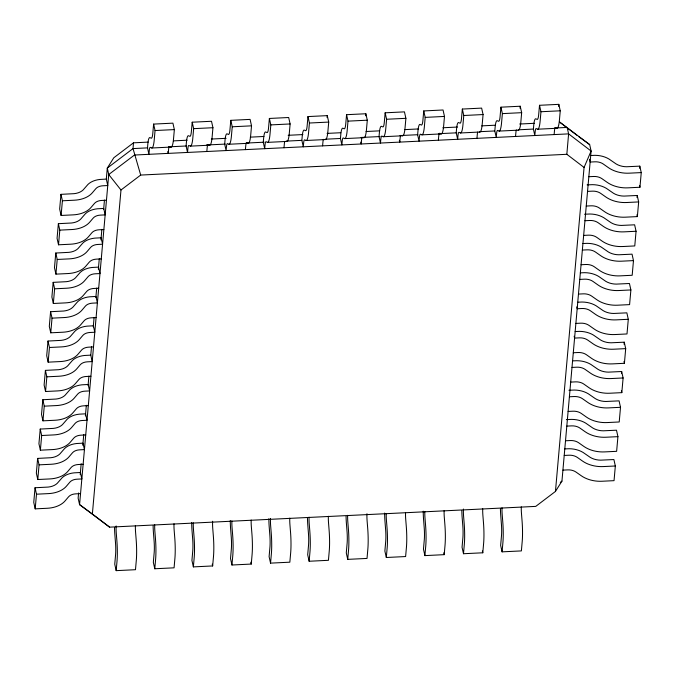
<?xml version="1.0" encoding="UTF-8"?>
<svg xmlns="http://www.w3.org/2000/svg" width="675" height="675" viewBox="0 0 675 675"><rect width="100%" height="100%" fill="white"/><g stroke="black" fill="none" stroke-linecap="round" stroke-linejoin="round"><path stroke-width="1.01" d="M148.222 142.113L133.49 142.83L133.026 148.584L140.695 175.061L120.985 190.004L92.374 514.004L109.603 527.15L535.748 506.385L555.449 491.442L561.946 481.123L591.106 151.04L589.663 144.593L559.634 122.074L576.863 135.211M555.449 491.442L584.069 167.442L566.84 154.297L568.603 133.878L567.16 127.432L554.546 128.047M35.049 487.747L36.484 494.193L48.549 493.602A24.443 16.073 5 0 0 66.403 486.219L69.879 482.136A9.779 6.429 5 0 1 77.017 479.182L81.844 478.946L80.401 472.5L74.098 472.846A19.558 12.867 5 0 0 62.058 477.824L57.24 483.334A14.656 9.644 5 0 1 48.212 487.072L35.049 487.747L33.75 502.411L35.193 508.857L47.25 508.275A24.443 16.073 5 0 0 65.104 500.884L68.58 496.808A9.779 6.429 5 0 1 75.727 493.855L80.544 493.619M37.64 458.401L39.074 464.847L51.14 464.265A24.443 16.073 5 0 0 68.993 456.874L72.47 452.798A9.779 6.429 5 0 1 79.608 449.845L84.434 449.609L82.991 443.163L76.688 443.509A19.558 12.867 5 0 0 64.648 448.487L59.83 453.997A14.656 9.644 5 0 1 50.802 457.726L37.64 458.401L36.34 473.074L37.783 479.52L49.84 478.929A24.443 16.073 5 0 0 67.694 471.547L71.17 467.471A9.779 6.429 5 0 1 78.317 464.518L83.135 464.282M40.23 429.064L41.673 435.51L53.73 434.919A24.443 16.073 5 0 0 71.584 427.537L75.06 423.461A9.779 6.429 5 0 1 82.198 420.5L87.024 420.272L85.582 413.826L79.279 414.163A19.558 12.867 5 0 0 67.238 419.141L62.421 424.659A14.656 9.644 5 0 1 53.401 428.389L40.23 429.064L38.931 443.737L40.373 450.183L52.431 449.592A24.443 16.073 5 0 0 70.284 442.209L73.761 438.126A9.779 6.429 5 0 1 80.907 435.173L85.733 434.936M42.82 399.727L44.263 406.164L56.32 405.582A24.443 16.073 5 0 0 74.174 398.199L77.65 394.116A9.779 6.429 5 0 1 84.797 391.163L89.615 390.926L88.172 384.48L81.869 384.826A19.558 12.867 5 0 0 69.829 389.804L65.011 395.314A14.656 9.644 5 0 1 55.991 399.052L42.82 399.727L41.521 414.391L42.964 420.837L55.021 420.255A24.443 16.073 5 0 0 72.875 412.864L76.359 408.788A9.779 6.429 5 0 1 83.497 405.835L88.324 405.599M45.411 370.381L46.853 376.827L58.911 376.237A24.443 16.073 5 0 0 76.764 368.854L80.241 364.778A9.779 6.429 5 0 1 87.387 361.825L92.205 361.589L90.771 355.143L84.459 355.48A19.558 12.867 5 0 0 72.419 360.467L67.601 365.977A14.656 9.644 5 0 1 58.582 369.706L45.411 370.381L44.111 385.054L45.554 391.5L57.62 390.909A24.443 16.073 5 0 0 75.473 383.527L78.95 379.443A9.779 6.429 5 0 1 86.088 376.49L90.914 376.253M48.001 341.044L49.444 347.49L61.501 346.899A24.443 16.073 5 0 0 79.355 339.517L82.831 335.433A9.779 6.429 5 0 1 89.978 332.48L94.795 332.243L93.361 325.797L87.05 326.143A19.558 12.867 5 0 0 75.009 331.121L70.192 336.631A14.656 9.644 5 0 1 61.172 340.369L48.001 341.044L46.71 355.708L48.144 362.154L60.21 361.572A24.443 16.073 5 0 0 78.064 354.181L81.54 350.106A9.779 6.429 5 0 1 88.678 347.152L93.504 346.916M50.591 311.698L52.034 318.144L64.091 317.562A24.443 16.073 5 0 0 81.945 310.171L85.421 306.096A9.779 6.429 5 0 1 92.568 303.142L97.394 302.906L95.951 296.46L89.64 296.798A19.558 12.867 5 0 0 77.6 301.784L72.782 307.294A14.656 9.644 5 0 1 63.762 311.023L50.591 311.698L49.3 326.371L50.743 332.817L62.8 332.227A24.443 16.073 5 0 0 80.654 324.844L84.13 320.768A9.779 6.429 5 0 1 91.268 317.815L96.095 317.579M53.182 282.361L54.624 288.807L66.682 288.217A24.443 16.073 5 0 0 84.544 280.834L88.02 276.758A9.779 6.429 5 0 1 95.158 273.797L99.984 273.569L98.542 267.123L92.239 267.46A19.558 12.867 5 0 0 80.198 272.438L75.372 277.957A14.656 9.644 5 0 1 66.353 281.686L53.182 282.361L51.891 297.034L53.333 303.48L65.391 302.889A24.443 16.073 5 0 0 83.244 295.507L86.721 291.423A9.779 6.429 5 0 1 93.859 288.47L98.685 288.233M55.78 253.024L57.215 259.462L69.28 258.879A24.443 16.073 5 0 0 87.134 251.497L90.61 247.413A9.779 6.429 5 0 1 97.748 244.46L102.575 244.223L101.132 237.777L94.829 238.123A19.558 12.867 5 0 0 82.789 243.101L77.971 248.611A14.656 9.644 5 0 1 68.943 252.349L55.78 253.024L54.481 267.688L55.924 274.134L67.981 273.552A24.443 16.073 5 0 0 85.835 266.161L89.311 262.086A9.779 6.429 5 0 1 96.457 259.132L101.275 258.896M58.371 223.678L59.805 230.124L71.871 229.534A24.443 16.073 5 0 0 89.724 222.151L93.201 218.076A9.779 6.429 5 0 1 100.339 215.123L105.165 214.886L103.722 208.44L97.419 208.778A19.558 12.867 5 0 0 85.379 213.764L80.561 219.274A14.656 9.644 5 0 1 71.533 223.003L58.371 223.678L57.071 238.351L58.514 244.797L70.571 244.207A24.443 16.073 5 0 0 88.425 236.824L91.901 232.74A9.779 6.429 5 0 1 99.048 229.787L103.866 229.551M60.961 194.341L62.404 200.787L74.461 200.197A24.443 16.073 5 0 0 92.315 192.814L95.791 188.73A9.779 6.429 5 0 1 102.929 185.777L107.755 185.541L106.312 179.094L100.01 179.44A19.558 12.867 5 0 0 87.969 184.418L83.152 189.928A14.656 9.644 5 0 1 74.132 193.666L60.961 194.341L59.662 209.005L61.104 215.452L73.162 214.869A24.443 16.073 5 0 0 91.015 207.478L94.492 203.403A9.779 6.429 5 0 1 101.638 200.45L106.464 200.213M35.193 508.857L36.484 494.193M37.783 479.52L39.074 464.847M40.373 450.183L41.673 435.51M42.964 420.837L44.263 406.164M45.554 391.5L46.853 376.827M48.144 362.154L49.444 347.49M50.743 332.817L52.034 318.144M53.333 303.48L54.624 288.807M55.924 274.134L57.215 259.462M58.514 244.797L59.805 230.124M61.104 215.452L62.404 200.787M78.595 492.961L78.131 498.175L79.574 504.622L109.603 527.15M80.215 474.601L81.177 463.733M82.806 445.255L83.759 434.514M85.396 415.918L86.341 405.295M88.088 385.467L88.914 376.076M90.771 355.143L91.505 346.756M93.268 326.852L94.095 317.419M95.858 297.506L96.694 288.073M98.356 269.215L99.284 258.736M100.946 239.878L101.874 229.399M103.629 209.486L104.465 200.053M106.312 179.094L107.291 168.092L113.788 157.773L133.49 142.83M153.622 124.09L152.727 134.08A14.656 2.261 87.2 0 1 151.343 138.232L149.774 137.565A19.558 3.021 87.2 0 0 147.926 143.108L147.496 147.876L148.939 154.322L149.259 150.652A9.779 1.51 87.2 0 1 150.356 147.369L151.512 147.935A24.443 3.772 87.2 0 0 154.246 139.708L155.056 130.537L153.622 124.09L172.91 123.154L174.352 129.6L173.543 138.763A24.443 3.772 87.2 0 1 170.809 146.99M135.405 525.665A9.779 1.51 87.2 0 0 135.574 532.254L136.148 539.426A24.443 3.772 87.2 0 1 136.291 560.537L135.481 569.708L116.184 570.645L116.994 561.482A24.443 3.772 87.2 0 0 116.851 540.363L116.277 533.191A9.779 1.51 87.2 0 1 116.142 525.952M192.206 122.209L191.312 132.199A14.656 2.261 87.2 0 1 189.928 136.35L188.367 135.683A19.558 3.021 87.2 0 0 186.519 141.227L186.089 145.994L187.523 152.44L187.852 148.778A9.779 1.51 87.2 0 1 188.949 145.488L190.105 146.053A24.443 3.772 87.2 0 0 192.839 137.827L193.649 128.655L192.206 122.209L211.503 121.272L212.946 127.718L212.136 136.89A24.443 3.772 87.2 0 1 209.393 145.108M173.998 523.783A9.779 1.51 87.2 0 0 174.167 530.373L174.741 537.545A24.443 3.772 87.2 0 1 174.884 558.655L174.074 567.827L154.778 568.763L155.588 559.6A24.443 3.772 87.2 0 0 155.444 538.481L154.87 531.318A9.779 1.51 87.2 0 1 154.702 524.728M206.82 151.504L207.149 147.833A9.779 1.51 87.2 0 1 207.79 144.779M230.799 120.336L229.905 130.317A14.656 2.261 87.2 0 1 228.521 134.477L226.952 133.802A19.558 3.021 87.2 0 0 225.104 139.354L224.674 144.121L226.117 150.567L226.437 146.897A9.779 1.51 87.2 0 1 227.534 143.606L228.69 144.172A24.443 3.772 87.2 0 0 231.432 135.945L232.242 126.782L230.799 120.336L250.096 119.391L251.53 125.837L250.72 135.008A24.443 3.772 87.2 0 1 247.987 143.235L246.831 142.67M212.617 521.252A9.779 1.51 87.2 0 0 212.752 528.491L213.325 535.663A24.443 3.772 87.2 0 1 213.469 556.782L212.659 565.945L193.371 566.89L194.181 557.719A24.443 3.772 87.2 0 0 194.029 536.6L193.463 529.436A9.779 1.51 87.2 0 1 193.295 522.847M245.413 149.622L245.734 145.952A9.779 1.51 87.2 0 1 246.485 142.754M269.384 118.454L268.498 128.436A14.656 2.261 87.2 0 1 267.114 132.595L265.545 131.92A19.558 3.021 87.2 0 0 263.697 137.472L263.267 142.239L264.71 148.686L265.03 145.015A9.779 1.51 87.2 0 1 266.127 141.725L267.283 142.29A24.443 3.772 87.2 0 0 270.017 134.063L270.827 124.9L269.384 118.454L288.681 117.509L290.123 123.955L289.313 133.127A24.443 3.772 87.2 0 1 286.58 141.353M251.176 520.028A9.779 1.51 87.2 0 0 251.345 526.618L251.918 533.782A24.443 3.772 87.2 0 1 252.062 554.901L251.252 564.064L231.955 565.009L232.765 555.837A24.443 3.772 87.2 0 0 232.622 534.727L232.048 527.555A9.779 1.51 87.2 0 1 231.879 520.965M284.006 147.741L284.327 144.079A9.779 1.51 87.2 0 1 284.766 141.472M307.977 116.572L309.42 123.019L308.61 132.19A24.443 3.772 87.2 0 1 305.868 140.408L304.712 139.843A9.779 1.51 87.2 0 0 303.623 143.134L303.294 146.804L301.86 140.358L302.29 135.591A19.558 3.021 87.2 0 1 304.13 130.047L305.699 130.714A14.656 2.261 87.2 0 0 307.083 126.554L307.977 116.572L327.274 115.636L328.717 122.082L327.907 131.245A24.443 3.772 87.2 0 1 325.164 139.472M289.769 518.147A9.779 1.51 87.2 0 0 289.938 524.737L290.512 531.9A24.443 3.772 87.2 0 1 290.655 553.019L289.845 562.191L270.548 563.127L271.358 553.956A24.443 3.772 87.2 0 0 271.215 532.845L270.641 525.673A9.779 1.51 87.2 0 1 270.498 518.434M322.591 145.859L322.92 142.197A9.779 1.51 87.2 0 1 323.452 139.337M327.097 117.636L327.274 115.636M346.57 114.691L345.676 124.681A14.656 2.261 87.2 0 1 344.292 128.832L342.723 128.166A19.558 3.021 87.2 0 0 340.875 133.709L340.445 138.476L341.887 144.922L342.208 141.252A9.779 1.51 87.2 0 1 343.305 137.962L344.461 138.535A24.443 3.772 87.2 0 0 347.195 130.309L348.005 121.137L346.57 114.691L365.858 113.754L367.301 120.201L366.491 129.364A24.443 3.772 87.2 0 1 363.757 137.59M328.354 516.265A9.779 1.51 87.2 0 0 328.523 522.855L329.096 530.018A24.443 3.772 87.2 0 1 329.24 551.138L328.43 560.309L309.142 561.246L309.952 552.074A24.443 3.772 87.2 0 0 309.8 530.963L309.226 523.792A9.779 1.51 87.2 0 1 309.057 517.202M365.681 115.762L365.858 113.754M385.155 112.809L384.269 122.799A14.656 2.261 87.2 0 1 382.885 126.951L381.316 126.284A19.558 3.021 87.2 0 0 379.468 131.828L379.038 136.595L380.481 143.041L380.801 139.379A9.779 1.51 87.2 0 1 381.898 136.088L383.054 136.654A24.443 3.772 87.2 0 0 385.788 128.427L386.598 119.256L385.155 112.809L404.452 111.873L405.894 118.319L405.084 127.491A24.443 3.772 87.2 0 1 402.351 135.709M366.972 513.734A9.779 1.51 87.2 0 0 367.116 520.973L367.689 528.145A24.443 3.772 87.2 0 1 367.833 549.256L367.023 558.428L347.726 559.364L348.536 550.201A24.443 3.772 87.2 0 0 348.393 529.082L347.819 521.918A9.779 1.51 87.2 0 1 347.65 515.329M423.748 110.936L422.854 120.918A14.656 2.261 87.2 0 1 421.47 125.078L419.901 124.403A19.558 3.021 87.2 0 0 418.061 129.954L417.623 134.722L419.065 141.159L419.394 137.498A9.779 1.51 87.2 0 1 420.483 134.207L421.639 134.772A24.443 3.772 87.2 0 0 424.381 126.546L425.191 117.383L423.748 110.936L443.045 109.991L444.479 116.438L443.678 125.609A24.443 3.772 87.2 0 1 440.935 133.836L439.779 133.262M405.54 512.502A9.779 1.51 87.2 0 0 405.7 519.092L406.274 526.264A24.443 3.772 87.2 0 1 406.426 547.374L405.616 556.546L386.319 557.491L387.129 548.319A24.443 3.772 87.2 0 0 386.986 527.2L386.412 520.037A9.779 1.51 87.2 0 1 386.243 513.447M438.362 140.223L438.682 136.553A9.779 1.51 87.2 0 1 439.433 133.355M462.341 109.055L461.447 119.036A14.656 2.261 87.2 0 1 460.063 123.196L458.494 122.521A19.558 3.021 87.2 0 0 456.646 128.073L456.216 132.84L457.658 139.286L457.979 135.616A9.779 1.51 87.2 0 1 459.076 132.325L460.232 132.891A24.443 3.772 87.2 0 0 462.966 124.664L463.776 115.501L462.341 109.055L481.629 108.11L483.072 114.556L482.262 123.727A24.443 3.772 87.2 0 1 479.528 131.954M444.125 510.629A9.779 1.51 87.2 0 0 444.293 517.21L444.867 524.382A24.443 3.772 87.2 0 1 445.011 545.501L444.201 554.664L424.904 555.609L425.714 546.438A24.443 3.772 87.2 0 0 425.571 525.319L424.997 518.155A9.779 1.51 87.2 0 1 424.828 511.566M476.955 138.341L477.276 134.679A9.779 1.51 87.2 0 1 477.714 132.072M500.926 107.173L500.032 117.155A14.656 2.261 87.2 0 1 498.656 121.314L497.087 120.648A19.558 3.021 87.2 0 0 495.239 126.191L494.809 130.958L496.252 137.405L496.572 133.734A9.779 1.51 87.2 0 1 497.669 130.444L498.825 131.009A24.443 3.772 87.2 0 0 501.559 122.791L502.369 113.619L500.926 107.173L520.222 106.237L521.665 112.674L520.855 121.846A24.443 3.772 87.2 0 1 518.113 130.072M482.718 508.748A9.779 1.51 87.2 0 0 482.887 515.337L483.46 522.501A24.443 3.772 87.2 0 1 483.604 543.62L482.794 552.791L463.497 553.728L464.307 544.556A24.443 3.772 87.2 0 0 464.164 523.446L463.59 516.274A9.779 1.51 87.2 0 1 463.447 509.034M515.54 136.46L515.869 132.798A9.779 1.51 87.2 0 1 516.409 129.938M520.045 108.236L520.222 106.237M539.519 105.292L538.625 115.273A14.656 2.261 87.2 0 1 537.241 119.433L535.672 118.766A19.558 3.021 87.2 0 0 533.832 124.31L533.393 129.077L534.836 135.523L535.165 131.853A9.779 1.51 87.2 0 1 536.254 128.562L537.41 129.136A24.443 3.772 87.2 0 0 540.152 120.909L540.962 111.738L539.519 105.292L558.816 104.355L560.25 110.801L559.44 119.964A24.443 3.772 87.2 0 1 556.706 128.191M521.303 506.866A9.779 1.51 87.2 0 0 521.471 513.456L522.045 520.619A24.443 3.772 87.2 0 1 522.188 541.738L521.378 550.91L502.09 551.846L502.9 542.675A24.443 3.772 87.2 0 0 502.748 521.564L502.183 514.392A9.779 1.51 87.2 0 1 502.014 507.803M554.133 134.587L554.453 130.916A9.779 1.51 87.2 0 1 555.095 127.853M558.638 106.363L558.816 104.355M621.481 373.621L621.667 371.52L608.487 372.136A14.656 9.644 5 0 1 598.008 369.352L590.853 364.424A19.558 12.867 5 0 0 576.872 360.712L572.552 360.889M624.08 344.275L624.257 342.183L611.077 342.79A14.656 9.644 5 0 1 600.598 340.006L593.443 335.078A19.558 12.867 5 0 0 579.462 331.366L575.142 331.543M637.031 197.572L637.217 195.48L624.038 196.088A14.656 9.644 5 0 1 613.558 193.303L606.403 188.376A19.558 12.867 5 0 0 592.422 184.663L587.098 184.891M639.622 168.235L639.807 166.143L626.628 166.75A14.656 9.644 5 0 1 616.148 163.966L608.993 159.038A19.558 12.867 5 0 0 595.013 155.326L590.692 155.503M564.781 448.909L569.101 448.732A19.558 12.867 5 0 1 583.082 452.444L590.237 457.372A14.656 9.644 5 0 0 600.716 460.156L613.896 459.548L615.338 465.995L614.039 480.659L601.982 481.25A24.443 16.073 5 0 1 581.242 475.74L576.037 472.087A9.779 6.429 5 0 0 567.742 469.884L562.925 470.121M566.367 419.614L571.691 419.386A19.558 12.867 5 0 1 585.672 423.098L592.827 428.034A14.656 9.644 5 0 0 603.307 430.81L616.486 430.203L617.929 436.649L616.629 451.322L604.572 451.904A24.443 16.073 5 0 1 583.833 446.403L578.635 442.749A9.779 6.429 5 0 0 570.333 440.547L565.515 440.783M568.958 390.277L574.282 390.049A19.558 12.867 5 0 1 588.263 393.761L595.417 398.689A14.656 9.644 5 0 0 605.897 401.473L619.076 400.866L620.519 407.312L619.22 421.976L607.163 422.567A24.443 16.073 5 0 1 586.432 417.066L581.226 413.404A9.779 6.429 5 0 0 572.932 411.202L568.105 411.438M570.696 382.101L575.522 381.864A9.779 6.429 5 0 1 583.816 384.067L589.022 387.72A24.443 16.073 5 0 0 609.753 393.23L621.818 392.639L623.109 377.966L621.667 371.52M573.286 352.755L578.112 352.519A9.779 6.429 5 0 1 586.406 354.721L591.612 358.383A24.443 16.073 5 0 0 612.343 363.884L624.409 363.302L625.7 348.629L624.257 342.183M577.741 302.206L582.053 302.029A19.558 12.867 5 0 1 596.042 305.741L603.188 310.669A14.656 9.644 5 0 0 613.668 313.453L626.856 312.846L628.29 319.292L626.999 333.956L614.942 334.547A24.443 16.073 5 0 1 594.202 329.037L588.997 325.384A9.779 6.429 5 0 0 580.702 323.182L575.876 323.418M580.331 272.86L584.643 272.683A19.558 12.867 5 0 1 598.632 276.396L605.779 281.332A14.656 9.644 5 0 0 616.258 284.108L629.446 283.5L630.889 289.946L629.589 304.619L617.532 305.201A24.443 16.073 5 0 1 596.793 299.7L591.587 296.047A9.779 6.429 5 0 0 583.293 293.844L578.467 294.081M582.922 243.523L587.242 243.346A19.558 12.867 5 0 1 601.222 247.058L608.377 251.986A14.656 9.644 5 0 0 618.848 254.77L632.036 254.163L633.479 260.609L632.18 275.273L620.123 275.864A24.443 16.073 5 0 1 599.383 270.363L594.177 266.701A9.779 6.429 5 0 0 585.883 264.499L581.065 264.735M584.508 214.228L589.832 214.009A19.558 12.867 5 0 1 603.813 217.721L610.968 222.649A14.656 9.644 5 0 0 621.447 225.425L634.627 224.817L636.069 231.263L634.77 245.936L622.713 246.527A24.443 16.073 5 0 1 601.973 241.017L596.767 237.364A9.779 6.429 5 0 0 588.473 235.162L583.656 235.398M586.246 206.052L591.064 205.816A9.779 6.429 5 0 1 599.358 208.018L604.564 211.68A24.443 16.073 5 0 0 625.303 217.181L637.36 216.599L638.66 201.926L637.217 195.48M588.836 176.715L593.663 176.479A9.779 6.429 5 0 1 601.957 178.681L607.163 182.334A24.443 16.073 5 0 0 627.893 187.844L639.951 187.253L641.25 172.589L639.807 166.143M584.069 167.442L591.106 151.04L568.603 133.878L134.468 155.031L108.726 174.538L79.574 504.622L92.374 514.004M560.292 482.38L561.946 481.123M155.056 130.537L174.352 129.6M193.649 128.655L212.946 127.718M232.242 126.782L251.53 125.837M270.827 124.9L290.123 123.955M309.42 123.019L328.717 122.082M348.005 121.137L367.301 120.201M386.598 119.256L405.894 118.319M425.191 117.383L444.479 116.438M463.776 115.501L483.072 114.556M502.369 113.619L521.665 112.674M540.962 111.738L560.25 110.801M173.475 140.881L187.152 140.214M211.359 139.042L226.083 138.324M250.29 137.143L263.967 136.477M288.166 135.295L302.898 134.578M327.097 133.397L340.774 132.73M366.027 131.507L379.713 130.84M404.966 129.608L418.643 128.942M442.842 127.761L457.574 127.043M481.773 125.862L495.45 125.196M519.657 124.023L534.381 123.306M147.707 147.867L133.026 148.584L107.291 168.092L108.726 174.538L120.985 190.004M168.682 146.846L186.502 145.977M206.432 145.007L225.307 144.087M246.282 143.066L264.102 142.197M286.124 141.126L301.86 140.358M325.358 139.21L340.073 138.493M361.1 137.472L380.025 136.553M400.005 135.574L417.876 134.705M438.902 133.684L456.773 132.815M479.9 131.684L494.623 130.967M518.805 129.786L533.52 129.068M151.807 148.002L171.104 147.066M190.401 146.129L209.689 145.184M228.985 144.248L248.282 143.303M267.578 142.366L286.875 141.421M306.163 140.484L325.46 139.548M344.756 138.603L364.053 137.666M383.349 136.721L402.646 135.785M421.934 134.848L441.231 133.903M460.527 132.967L479.824 132.022M499.12 131.085L518.408 130.148M537.705 129.203L557.002 128.267M140.695 175.061L566.84 154.297M641.25 172.589L629.193 173.171A24.443 16.073 5 0 1 608.453 167.67L603.248 164.008A9.779 6.429 5 0 0 594.953 161.806L590.127 162.042L589.511 159.283M587.537 191.388L592.363 191.152A9.779 6.429 5 0 1 600.657 193.354L605.863 197.007A24.443 16.073 5 0 0 626.602 202.517L638.66 201.926M584.947 220.725L589.773 220.489A9.779 6.429 5 0 1 598.067 222.691L603.273 226.344A24.443 16.073 5 0 0 624.004 231.854L636.069 231.263M582.356 250.062L587.183 249.834A9.779 6.429 5 0 1 595.477 252.037L600.683 255.69A24.443 16.073 5 0 0 621.413 261.191L633.479 260.609M579.766 279.408L584.592 279.172A9.779 6.429 5 0 1 592.886 281.374L598.092 285.027A24.443 16.073 5 0 0 618.823 290.537L630.889 289.946M628.29 319.292L616.233 319.874A24.443 16.073 5 0 1 595.502 314.373L590.296 310.711A9.779 6.429 5 0 0 582.002 308.509L577.176 308.745L576.762 306.906M625.7 348.629L613.642 349.22A24.443 16.073 5 0 1 592.903 343.71L587.697 340.057A9.779 6.429 5 0 0 579.403 337.854L574.585 338.091L574.172 336.243M571.995 367.428L576.813 367.192A9.779 6.429 5 0 1 585.107 369.394L590.313 373.047A24.443 16.073 5 0 0 611.052 378.557L623.109 377.966M569.396 396.765L574.222 396.537A9.779 6.429 5 0 1 582.517 398.739L587.722 402.393A24.443 16.073 5 0 0 608.462 407.894L620.519 407.312M566.806 426.111L571.632 425.874A9.779 6.429 5 0 1 579.926 428.077L585.132 431.73A24.443 16.073 5 0 0 605.872 437.24L617.929 436.649M564.216 455.448L569.042 455.212A9.779 6.429 5 0 1 577.336 457.414L582.542 461.076A24.443 16.073 5 0 0 603.273 466.577L615.338 465.995M578.467 136.384L589.663 144.593M639.546 185.414L639.951 187.253M636.955 214.751L637.36 216.599M623.995 361.454L624.409 363.302M621.405 390.8L621.818 392.639M502.09 551.846L500.648 545.4L501.525 535.351A14.656 2.261 87.2 0 0 501.449 524.678L500.69 514.907A19.558 3.021 87.2 0 1 500.42 508.899M399.364 140.265L399.769 142.104L400.098 138.434A9.779 1.51 87.2 0 1 400.739 135.38M482.38 550.943L482.794 552.791M463.497 553.728L462.054 547.282L462.932 537.233A14.656 2.261 87.2 0 0 462.864 526.559L462.097 516.788A19.558 3.021 87.2 0 1 461.835 510.773M360.771 142.138L361.184 143.986L361.505 140.316A9.779 1.51 87.2 0 1 362.045 137.455M443.787 552.825L444.201 554.664M424.904 555.609L423.47 549.163L424.347 539.114A14.656 2.261 87.2 0 0 424.271 528.441L423.503 518.67A19.558 3.021 87.2 0 1 423.225 511.186M386.319 557.491L384.877 551.045L385.754 540.987A14.656 2.261 87.2 0 0 385.678 530.322L384.919 520.552A19.558 3.021 87.2 0 1 384.632 513.059M347.726 559.364L346.283 552.918L347.161 542.869A14.656 2.261 87.2 0 0 347.093 532.204L346.326 522.425A19.558 3.021 87.2 0 1 346.064 516.417M309.142 561.246L307.699 554.799L308.576 544.75A14.656 2.261 87.2 0 0 308.5 534.077L307.733 524.306A19.558 3.021 87.2 0 1 307.471 518.299M270.548 563.127L269.106 556.681L269.983 546.632A14.656 2.261 87.2 0 0 269.907 535.958L269.148 526.188A19.558 3.021 87.2 0 1 268.861 518.704M167.822 151.537L168.235 153.385L168.556 149.715A9.779 1.51 87.2 0 1 169.096 146.855M250.838 562.224L251.252 564.064M231.955 565.009L230.521 558.562L231.39 548.513A14.656 2.261 87.2 0 0 231.323 537.84L230.555 528.069A19.558 3.021 87.2 0 1 230.276 520.585M212.254 564.106L212.659 565.945M193.371 566.89L191.928 560.444L192.805 550.387A14.656 2.261 87.2 0 0 192.729 539.722L191.97 529.951A19.558 3.021 87.2 0 1 191.683 522.458M154.778 568.763L153.335 562.326L154.212 552.268A14.656 2.261 87.2 0 0 154.145 541.603L153.377 531.833A19.558 3.021 87.2 0 1 153.115 525.817M116.184 570.645L114.75 564.199L115.627 554.15A14.656 2.261 87.2 0 0 115.552 543.476L114.784 533.706A19.558 3.021 87.2 0 1 114.522 527.698"/></g></svg>
